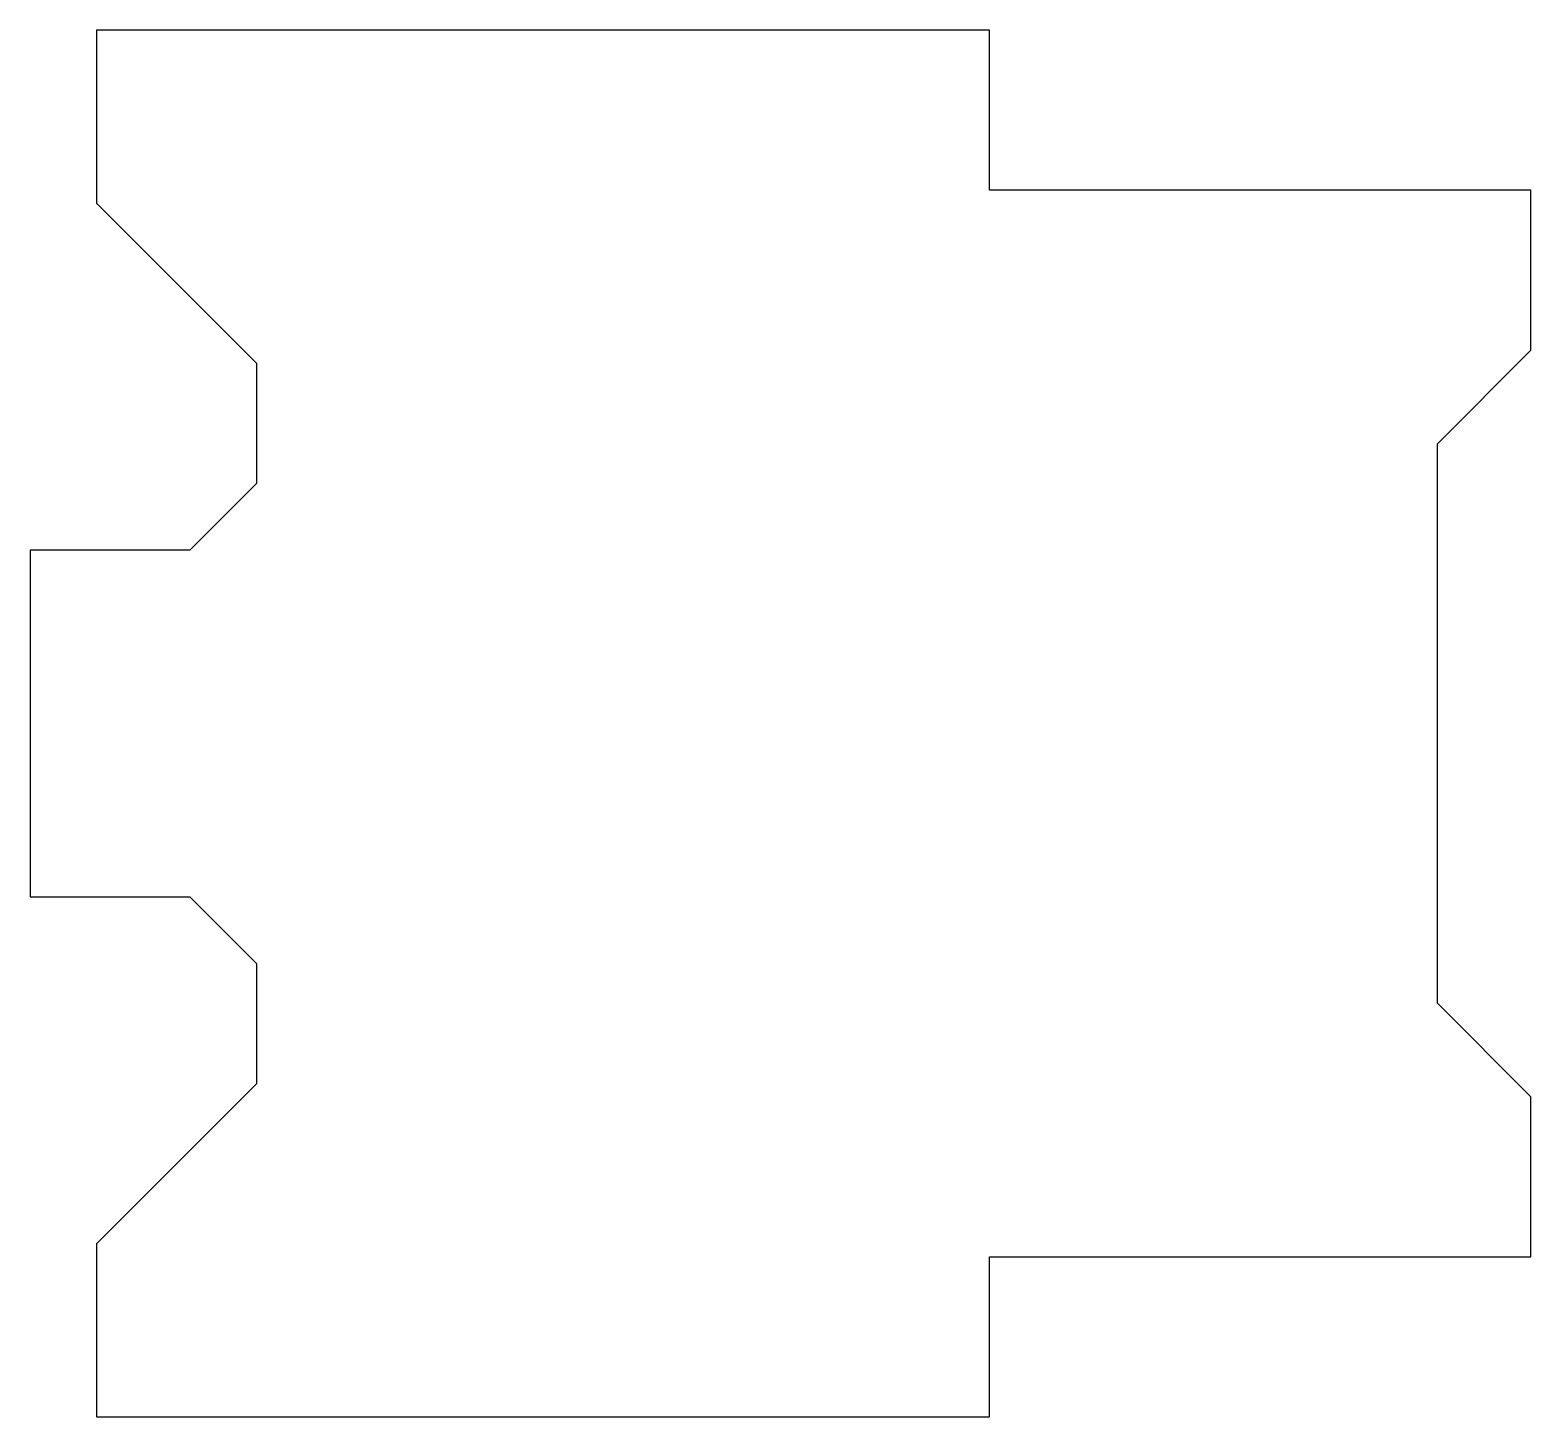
# Model space of a CAD drawing. Header units: metres. Extents: x 95 to 658, y -260 to 260.
import ezdxf

# ---------------------------------------------------------------- set-up
doc = ezdxf.new("R2010")
doc.units = ezdxf.units.M

msp = doc.modelspace()

# ---------------------------------------------------------------- linework, layer by layer
for p, q in [((455, 260), (120, 260)), ((120, 260), (120, 195)), ((455, 200), (455, 260)), ((658, 200), (455, 200)), ((658, 140), (658, 200)), ((120, 195), (120.076, 195)), ((120.076, 195), (180, 135.076)), ((623, 104.863), (658.069, 139.931)), ((658.069, 139.931), (658, 140)), ((180, 135.076), (180, 90)), ((623, -104.863), (623, 104.863)), ((180, 90), (155, 65)), ((155, 65), (95, 65)), ((95, 65), (95, -65)), ((95, -65), (155, -65)), ((155, -65), (180, -90)), ((180, -90), (180, -135.076)), ((658.069, -139.931), (623, -104.863)), ((180, -135.076), (120.076, -195)), ((658, -140), (658.069, -139.931)), ((658, -200), (658, -140)), ((120.076, -195), (120, -195)), ((120, -195), (120, -260)), ((455, -200), (658, -200)), ((455, -260), (455, -200)), ((120, -260), (455, -260))]:
    msp.add_line(p, q)

doc.saveas('drawing.dxf')
